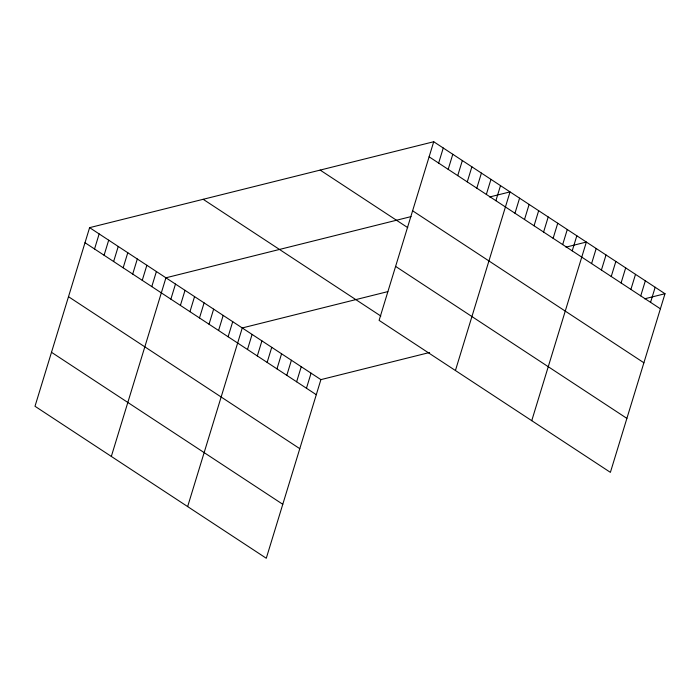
<?xml version="1.0" encoding="UTF-8"?>
<svg xmlns="http://www.w3.org/2000/svg" width="700" height="700" viewBox="0 0 700 700"><rect width="100%" height="100%" fill="white"/><g stroke="black" fill="none" stroke-linecap="round" stroke-linejoin="round"><path stroke-width="1.05" d="M433.72 141.741L379.102 320.373L610.391 472.351L665 293.729L433.72 141.741L89.609 227.649L35 406.271L266.28 558.259L320.898 379.627L429.599 352.494M94.544 248.99L99.155 233.914M104.081 255.255L108.692 240.188M113.628 261.529L118.239 246.453M123.165 267.794L127.776 252.726M132.702 274.067L137.314 258.991M142.249 280.332L146.86 265.265M151.786 286.606L156.398 271.53M111.326 456.426L165.935 277.795L411.04 216.606M170.87 299.145L175.481 284.069M180.407 305.41L185.019 290.334M189.954 311.684L194.556 296.608M199.491 317.949L204.102 302.873M209.029 324.223L213.64 309.146M218.575 330.488L223.178 315.411M228.112 336.761L232.724 321.685M187.644 506.581L242.261 327.95L387.817 291.62M247.485 349.493L252.088 334.416M257.311 355.95L261.922 340.874M267.137 362.408L271.749 347.331M276.973 368.865L281.575 353.789M286.799 375.322L291.41 360.255M296.625 381.789L301.236 366.713M306.46 388.246L311.071 373.17M438.646 163.082L443.257 148.006M448.184 169.356L452.795 154.28M457.73 175.621L462.341 160.545M467.267 181.895L471.879 166.819M476.805 188.16L481.416 173.084M486.351 194.434L490.963 179.357M495.889 200.699L500.5 185.623M455.429 370.527L510.037 191.896L489.659 196.98M514.972 213.237L519.584 198.161M524.51 219.511L529.121 204.435M534.056 225.776L538.659 210.7M543.594 232.05L548.205 216.974M553.131 238.315L557.742 223.239M562.678 244.589L567.28 229.513M572.215 250.854L576.826 235.777M531.746 420.683L586.364 242.051L565.985 247.135M591.587 263.585L596.19 248.509M601.414 270.043L606.025 254.966M611.24 276.5L615.851 261.424M621.075 282.957L625.678 267.89M630.901 289.424L635.512 274.348M640.736 295.881L645.339 280.805M650.562 302.339L655.174 287.262M644.621 298.812L665 293.729M429.109 156.817L660.389 308.796M412.606 210.787L643.886 362.775M320.162 170.091L407.759 227.649M395.605 266.394L626.885 418.381M203.166 199.299L380.835 316.05M89.609 227.649L320.898 379.627M85.006 242.716L316.286 394.704M68.504 296.695L299.784 448.674M51.502 352.301L282.783 504.289"/></g></svg>
